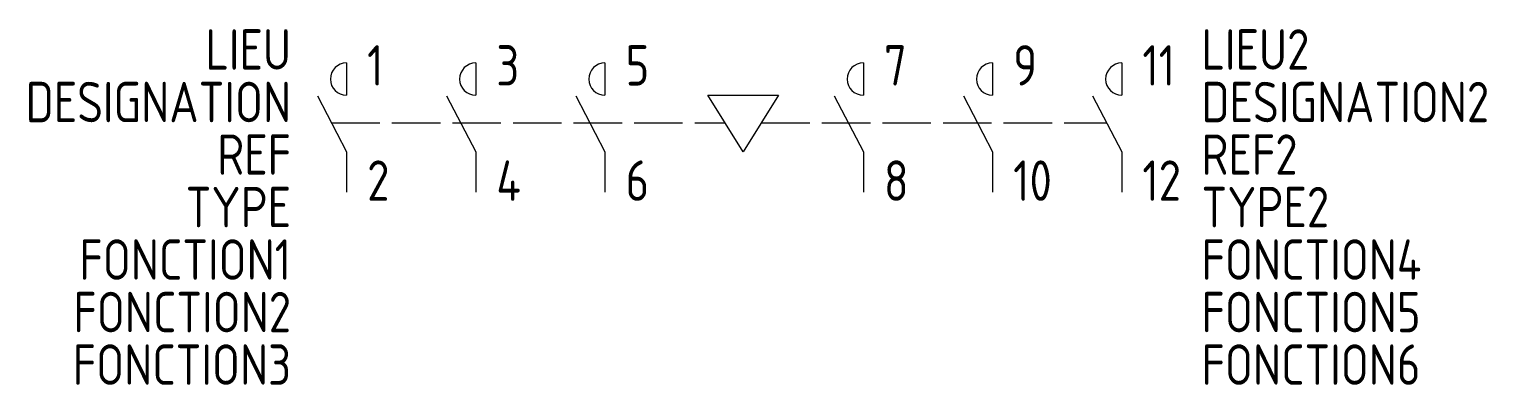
# Model space of a CAD drawing. Extents: x -1604.3 to -1514, y -899.5 to -877.5.
import ezdxf
from ezdxf.enums import TextEntityAlignment as Align

# ---------------------------------------------------------------- set-up
doc = ezdxf.new("R2010")
doc.units = 0
doc.linetypes.add('ACAD_ISO02W100', pattern=[15, 12, -3])
for name, color, linetype in [('SYMB_FIL', 3, 'CONTINUOUS'), ('SYMB_FIL_FIN', 1, 'CONTINUOUS'), ('SYMB_LIAISON', 1, 'ACAD_ISO02W100'), ('SYMB_REF_CONTACT', 2, 'CONTINUOUS'), ('SYMB_TXT_CONTACT', 2, 'CONTINUOUS'), ('SYMB_TXT_NOM', 3, 'CONTINUOUS')]:
    doc.layers.add(name, color=color, linetype=linetype)
doc.styles.add('NET2_5', font='isocp.shx', dxfattribs={"width": 0.9, "height": 2.5})

msp = doc.modelspace()

# ---------------------------------------------------------------- linework, layer by layer
at = {"layer": 'SYMB_FIL'}
for p, q in [((-1584.634, -879.593), (-1584.634, -881.593)), ((-1576.634, -879.593), (-1576.634, -881.593)), ((-1568.634, -879.593), (-1568.634, -881.593)), ((-1552.634, -879.593), (-1552.634, -881.593)), ((-1544.634, -879.593), (-1544.634, -881.593)), ((-1536.634, -879.593), (-1536.634, -881.593)), ((-1586.442, -881.638), (-1584.634, -885.093)), ((-1578.442, -881.638), (-1576.634, -885.093)), ((-1570.442, -881.638), (-1568.634, -885.093)), ((-1562.262, -881.597), (-1557.892, -881.597)), ((-1560.077, -885.093), (-1562.262, -881.597)), ((-1557.892, -881.597), (-1560.077, -885.093)), ((-1554.442, -881.638), (-1552.634, -885.093)), ((-1546.442, -881.638), (-1544.634, -885.093)), ((-1538.442, -881.638), (-1536.634, -885.093)), ((-1584.634, -885.093), (-1584.634, -887.593)), ((-1576.634, -885.093), (-1576.634, -887.593)), ((-1568.634, -885.093), (-1568.634, -887.593)), ((-1552.634, -885.093), (-1552.634, -887.593)), ((-1544.634, -885.093), (-1544.634, -887.593)), ((-1536.634, -885.093), (-1536.634, -887.593))]:
    msp.add_line(p, q, dxfattribs=at)
at = {"layer": 'SYMB_FIL_FIN'}
for centre in [(-1584.634, -880.593), (-1576.634, -880.593), (-1568.634, -880.593), (-1552.634, -880.593), (-1544.634, -880.593), (-1536.634, -880.593)]:
    msp.add_arc(centre, 1, 90, 270, dxfattribs=at)
at = {"layer": 'SYMB_LIAISON', "ltscale": 0.25}
for p, q in [((-1585.576, -883.293), (-1561.202, -883.293)), ((-1558.952, -883.293), (-1537.576, -883.293))]:
    msp.add_line(p, q, dxfattribs=at)

# ---------------------------------------------------------------- texts
at = {"layer": 'SYMB_REF_CONTACT', "style": 'NET2_5', "width": 0.9, "flags": 8}
msp.add_attdef('REF', text='', height=2.5, dxfattribs=at).set_placement((-1588.069, -886.512), align=Align.RIGHT)
msp.add_attdef('REF2', (-1531.699, -886.512), '', height=2.5, dxfattribs=at)
at = {"layer": 'SYMB_TXT_CONTACT', "style": 'NET2_5', "width": 0.9, "flags": 8}
for tag, p, s in [('1', (-1583.359, -880.993), '1'), ('3', (-1575.359, -880.993), '3'), ('5', (-1567.359, -880.993), '5'), ('7', (-1551.359, -880.993), '1'), ('9', (-1543.359, -880.993), '3'), ('11', (-1535.359, -880.993), '5'), ('2', (-1583.359, -888.126), '2'), ('4', (-1575.359, -888.126), '4'), ('6', (-1567.359, -888.126), '6'), ('8', (-1551.359, -888.126), '2'), ('10', (-1543.359, -888.126), '4'), ('12', (-1535.359, -888.126), '6')]:
    msp.add_attdef(tag, p, s, height=2.5, dxfattribs=at)
at = {"layer": 'SYMB_TXT_NOM', "style": 'NET2_5', "width": 0.9, "flags": 8}
for tag, text, p in [('LIEU', '', (-1588.069, -880.012)), ('DESIGNATION', 'K?', (-1588.069, -883.262)), ('TYPE', '', (-1588.069, -889.762)), ('FONCTION1', '', (-1588.069, -893.012)), ('FONCTION2', '', (-1588.069, -896.262)), ('FONCTION3', '', (-1588.069, -899.512))]:
    msp.add_attdef(tag, text=text, height=2.5, dxfattribs=at).set_placement(p, align=Align.RIGHT)
for tag, p, s in [('LIEU2', (-1531.699, -880.012), ''), ('DESIGNATION2', (-1531.699, -883.262), 'K?'), ('TYPE2', (-1531.699, -889.762), ''), ('FONCTION4', (-1531.699, -893.012), ''), ('FONCTION5', (-1531.699, -896.262), ''), ('FONCTION6', (-1531.699, -899.512), '')]:
    msp.add_attdef(tag, p, s, height=2.5, dxfattribs=at)

doc.saveas('drawing.dxf')
